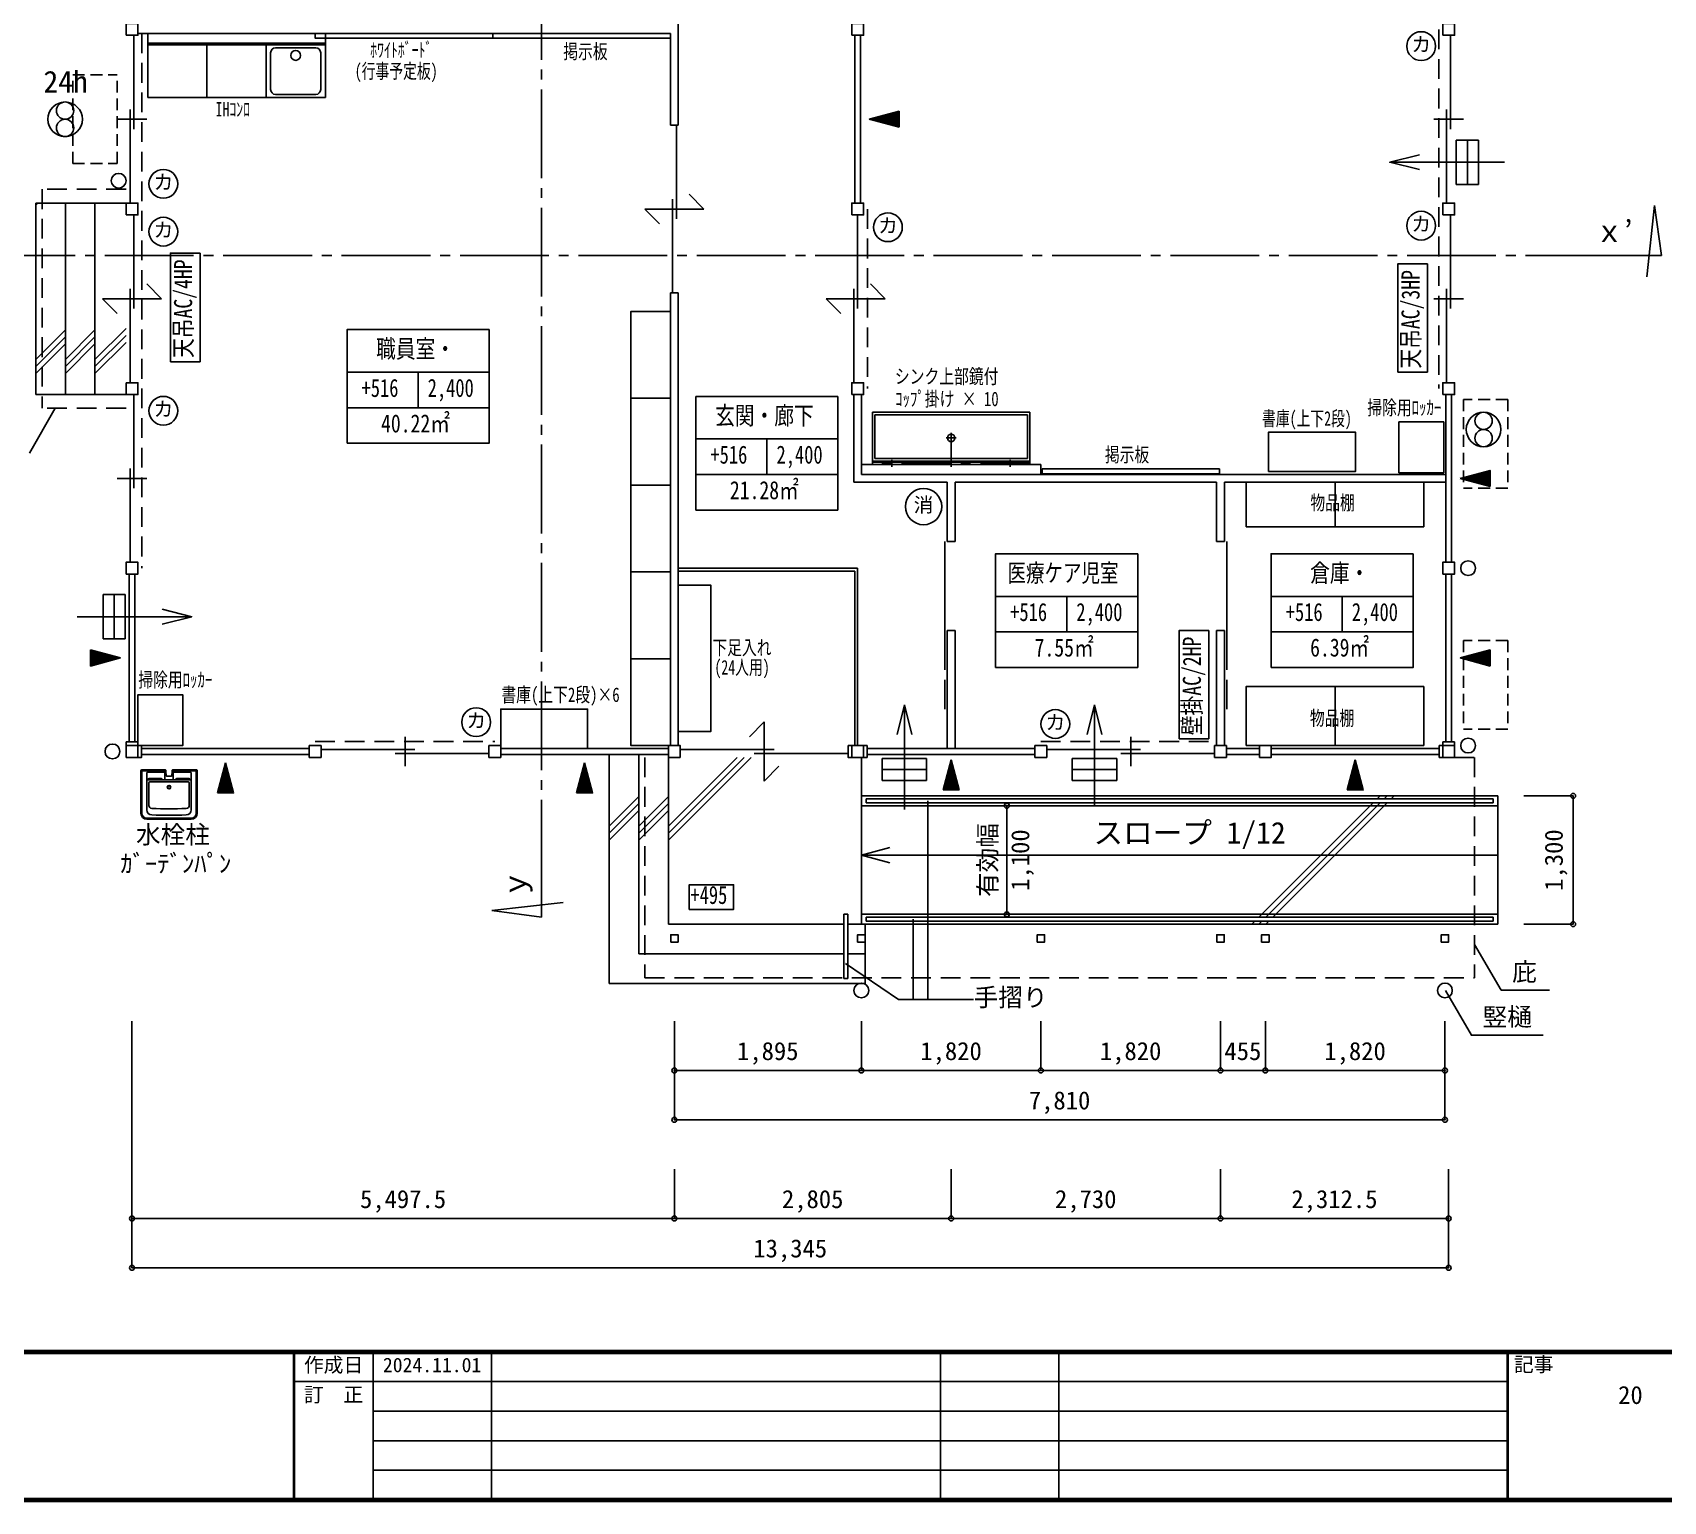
# Model space of a CAD drawing. Units: millimetres at full size, sheet at 1:100. Extents: x -40222 to 41440, y -29146 to 30741.
# Drawn here: x -31450 to -14922, y 560 to 15445 of the extents above; entities that cross this region are included whole.
import ezdxf
from ezdxf.enums import TextEntityAlignment as Align

# ---------------------------------------------------------------- set-up
doc = ezdxf.new("R2010")
doc.units = ezdxf.units.MM
doc.header["$LTSCALE"] = 100
doc.header["$PDMODE"] = 32
doc.header["$PDSIZE"] = 50
for name, pattern in [('CHAIN1', [8, 5, -1, 1, -1]), ('CHAIN2', [12, 9, -1, 1, -1]), ('DASHED1', [1.8, 1.2, -0.6]), ('DASHED2', [3, 2, -1]), ('DASHED3', [4, 3, -1])]:
    doc.linetypes.add(name, pattern=pattern)
for name, color, linetype in [('0-1', 3, 'Continuous'), ('1-0', 7, 'Continuous'), ('1-1', 2, 'Continuous'), ('1-2', 7, 'Continuous'), ('1-3', 7, 'Continuous'), ('1-4', 4, 'Continuous'), ('1-5', 7, 'Continuous'), ('1-6', 4, 'Continuous'), ('1-7', 3, 'DASHED2'), ('1-8', 7, 'Continuous'), ('1-9', 7, 'Continuous'), ('1-A', 4, 'Continuous'), ('1-B', 7, 'Continuous'), ('1-C', 4, 'Continuous'), ('1-D', 2, 'Continuous'), ('1-E', 4, 'Continuous'), ('3-6', 7, 'Continuous')]:
    doc.layers.add(name, color=color, linetype=linetype)
doc.styles.add('ＭＳ ゴシック', font='')
doc.styles.get('ＭＳ ゴシック').set_extended_font_data('MS Gothic')

msp = doc.modelspace()

# ---------------------------------------------------------------- linework, layer by layer
at = {"layer": '0-1', "color": 7}
for p, q in [((-40040, 2090), (-560, 2090)), ((-40010, 2060), (-590, 2060)), ((-560, 560), (-40040, 560)), ((-590, 590), (-40010, 590))]:
    msp.add_line(p, q, dxfattribs=at)
at = {"layer": '0-1'}
for p, q in [((-40030, 2080), (-570, 2080)), ((-28805, 2070), (-40020, 2070)), ((-28805, 580), (-28805, 2070)), ((-28795, 580), (-28795, 2070)), ((-28795, 2070), (-16505, 2070)), ((-28000, 580), (-28000, 2070)), ((-26800, 2070), (-26800, 580)), ((-22250, 580), (-22250, 2070)), ((-21050, 2070), (-21050, 580)), ((-16505, 580), (-16505, 2070)), ((-16495, 580), (-16495, 2070)), ((-16495, 2070), (-12305, 2070)), ((-16505, 1775), (-28795, 1775)), ((-16505, 1475), (-28000, 1475)), ((-16505, 1175), (-28000, 1175)), ((-16505, 875), (-28000, 875)), ((-570, 570), (-40030, 570)), ((-40020, 580), (-28805, 580)), ((-28795, 580), (-16505, 580)), ((-16495, 580), (-12305, 580))]:
    msp.add_line(p, q, dxfattribs=at)
at = {"layer": '1-0'}
msp.add_line((-23188.4, 6302.3), (-23188.4, 6227.3), dxfattribs=at)
at = {"layer": '1-1'}
for p, q in [((-30503.4, 11897.3), (-30503.4, 11777.3)), ((-30503.4, 8099.8), (-30503.4, 8257.3)), ((-30383.4, 8257.3), (-30503.4, 8257.3)), ((-30345.9, 8219.8), (-30503.4, 8219.8)), ((-25005.9, 8099.8), (-24885.9, 8099.8)), ((-23185.9, 8219.8), (-22990.9, 8219.8)), ((-23148.4, 8219.8), (-23148.4, 8099.8)), ((-23028.4, 8099.8), (-23028.4, 8219.8)), ((-22990.9, 8099.8), (-22990.9, 8219.8)), ((-17195.9, 8219.8), (-17195.9, 8099.8)), ((-17195.9, 8219.8), (-17038.4, 8219.8)), ((-17038.4, 8099.8), (-17195.9, 8099.8)), ((-17158.4, 8257.3), (-17038.4, 8257.3)), ((-17038.4, 8099.8), (-17038.4, 8257.3))]:
    msp.add_line(p, q, dxfattribs=at)
for points in [[(-30503.4, 15417.3), (-30383.4, 15417.3), (-30383.4, 15537.3), (-30503.4, 15537.3)], [(-23148.4, 15417.3), (-23028.4, 15417.3), (-23028.4, 15537.3), (-23148.4, 15537.3)], [(-17158.4, 15417.3), (-17038.4, 15417.3), (-17038.4, 15537.3), (-17158.4, 15537.3)], [(-30503.4, 13597.3), (-30383.4, 13597.3), (-30383.4, 13717.3), (-30503.4, 13717.3)], [(-23148.4, 13597.3), (-23028.4, 13597.3), (-23028.4, 13717.3), (-23148.4, 13717.3)], [(-17158.4, 13597.3), (-17038.4, 13597.3), (-17038.4, 13717.3), (-17158.4, 13717.3)], [(-23148.4, 11777.3), (-23028.4, 11777.3), (-23028.4, 11897.3), (-23148.4, 11897.3)], [(-17158.4, 11777.3), (-17038.4, 11777.3), (-17038.4, 11897.3), (-17158.4, 11897.3)], [(-30503.4, 9957.3), (-30383.4, 9957.3), (-30383.4, 10077.3), (-30503.4, 10077.3)], [(-17158.4, 9957.3), (-17038.4, 9957.3), (-17038.4, 10077.3), (-17158.4, 10077.3)], [(-28645.9, 8099.8), (-28525.9, 8099.8), (-28525.9, 8219.8), (-28645.9, 8219.8)], [(-26825.9, 8099.8), (-26705.9, 8099.8), (-26705.9, 8219.8), (-26825.9, 8219.8)], [(-21290.9, 8099.8), (-21170.9, 8099.8), (-21170.9, 8219.8), (-21290.9, 8219.8)], [(-19470.9, 8099.8), (-19350.9, 8099.8), (-19350.9, 8219.8), (-19470.9, 8219.8)], [(-19015.9, 8099.8), (-18895.9, 8099.8), (-18895.9, 8219.8), (-19015.9, 8219.8)], [(-24983.4, 6227.3), (-24908.4, 6227.3), (-24908.4, 6302.3), (-24983.4, 6302.3)], [(-23088.4, 6227.3), (-23013.4, 6227.3), (-23013.4, 6302.3), (-23088.4, 6302.3)], [(-21268.4, 6227.3), (-21193.4, 6227.3), (-21193.4, 6302.3), (-21268.4, 6302.3)], [(-19448.4, 6227.3), (-19373.4, 6227.3), (-19373.4, 6302.3), (-19448.4, 6302.3)], [(-18993.4, 6227.3), (-18918.4, 6227.3), (-18918.4, 6302.3), (-18993.4, 6302.3)], [(-17173.4, 6227.3), (-17098.4, 6227.3), (-17098.4, 6302.3), (-17173.4, 6302.3)]]:
    msp.add_lwpolyline(points, close=True, dxfattribs=at)
for points in [[(-30503.4, 11777.3), (-30383.4, 11777.3), (-30383.4, 11897.3), (-30503.4, 11897.3)], [(-30503.4, 8099.8), (-30345.9, 8099.8), (-30345.9, 8219.8)], [(-30383.4, 8099.8), (-30383.4, 8219.8), (-30383.4, 8257.3)], [(-24885.9, 8099.8), (-24885.9, 8219.8), (-25005.9, 8219.8), (-25005.9, 8099.8)], [(-23185.9, 8219.8), (-23185.9, 8099.8), (-22990.9, 8099.8)], [(-17158.4, 8099.8), (-17158.4, 8219.8), (-17158.4, 8257.3)]]:
    msp.add_lwpolyline(points, dxfattribs=at)
at = {"layer": '1-2'}
for p, q in [((-30423.4, 15417.3), (-30423.4, 14467.3)), ((-23118.3, 15417.3), (-23118.3, 13717.3)), ((-23058.3, 13717.3), (-23058.3, 15417.3)), ((-17078.4, 15417.3), (-17078.4, 14467.3)), ((-30293.4, 14567.3), (-30593.4, 14567.3)), ((-30463.4, 14667.3), (-30463.4, 13717.3)), ((-16948.4, 14567.3), (-17248.4, 14567.3)), ((-17118.4, 14667.3), (-17118.4, 13717.3)), ((-30423.4, 13597.3), (-30423.4, 12647.3)), ((-17078.4, 13597.3), (-17078.4, 12647.3)), ((-30143.4, 12747.3), (-30293.4, 12897.3)), ((-30743.4, 12747.3), (-30593.4, 12597.3)), ((-30593.4, 12747.3), (-30743.4, 12747.3)), ((-30293.4, 12747.3), (-30593.4, 12747.3)), ((-30463.4, 12847.3), (-30463.4, 11897.3)), ((-30143.4, 12747.3), (-30293.4, 12747.3)), ((-16948.4, 12747.3), (-17248.4, 12747.3)), ((-17118.4, 12847.3), (-17118.4, 11897.3)), ((-30423.4, 11777.3), (-30423.4, 10827.3)), ((-17128.3, 11777.3), (-17128.3, 10077.3)), ((-17068.3, 10077.3), (-17068.3, 11777.3)), ((-30293.4, 10927.3), (-30593.4, 10927.3)), ((-30463.4, 11027.3), (-30463.4, 10077.3)), ((-30473.4, 9957.3), (-30473.4, 8257.3)), ((-30413.4, 8257.3), (-30413.4, 9957.3)), ((-17128.3, 9957.3), (-17128.3, 8257.3)), ((-17068.3, 8257.3), (-17068.3, 9957.3)), ((-24035.9, 8459.8), (-24185.9, 8309.8)), ((-24035.9, 8459.8), (-24035.9, 8309.8)), ((-27675.8, 8309.8), (-27675.8, 8009.8)), ((-24035.8, 8309.8), (-24035.8, 8009.8)), ((-20320.8, 8309.8), (-20320.8, 8009.8)), ((-28645.9, 8189.8), (-30345.9, 8189.8)), ((-30345.9, 8129.8), (-28645.9, 8129.8)), ((-28525.9, 8179.8), (-27575.8, 8179.8)), ((-27775.9, 8139.8), (-26825.8, 8139.8)), ((-25005.9, 8189.8), (-26705.9, 8189.8)), ((-26705.9, 8129.8), (-25005.9, 8129.8)), ((-24885.8, 8179.8), (-23935.9, 8179.8)), ((-24135.9, 8139.8), (-23185.8, 8139.8)), ((-21290.9, 8189.8), (-22990.9, 8189.8)), ((-22990.9, 8129.8), (-21290.9, 8129.8)), ((-21170.9, 8179.8), (-20220.8, 8179.8)), ((-20420.9, 8139.8), (-19470.8, 8139.8)), ((-19015.9, 8189.8), (-19350.9, 8189.8)), ((-19350.9, 8129.8), (-19015.9, 8129.8)), ((-17195.9, 8189.8), (-18895.9, 8189.8)), ((-18895.9, 8129.8), (-17195.9, 8129.8)), ((-24035.9, 7859.8), (-23885.9, 8009.8)), ((-24035.8, 8009.8), (-24035.8, 7859.8))]:
    msp.add_line(p, q, dxfattribs=at)
at = {"layer": '1-3'}
for p, q in [((-24905.8, 14507.3), (-24905.8, 16497.3)), ((-30383.4, 15437.3), (-24985.8, 15437.3)), ((-24985.8, 15437.3), (-24985.8, 14507.3)), ((-24905.8, 14507.3), (-24985.8, 14507.3)), ((-24925.9, 13557.3), (-24925.9, 14507.3)), ((-24965.9, 13757.3), (-24965.9, 12807.3)), ((-24645.9, 13657.3), (-24795.9, 13807.3)), ((-25245.9, 13657.3), (-25095.9, 13507.3)), ((-25245.9, 13657.3), (-25095.9, 13657.3)), ((-25095.9, 13657.3), (-24795.9, 13657.3)), ((-24795.9, 13657.3), (-24645.9, 13657.3)), ((-23088.4, 12647.3), (-23088.4, 13597.3)), ((-22808.4, 12747.3), (-22958.4, 12897.3)), ((-24985.8, 8219.8), (-24985.8, 12807.3)), ((-24985.8, 12807.3), (-24905.8, 12807.3)), ((-24905.8, 8219.8), (-24905.8, 12807.3)), ((-23408.4, 12747.3), (-23258.4, 12597.3)), ((-23408.4, 12747.3), (-23258.4, 12747.3)), ((-23258.4, 12747.3), (-22958.4, 12747.3)), ((-23128.4, 12847.3), (-23128.4, 11897.3)), ((-22958.4, 12747.3), (-22808.4, 12747.3)), ((-23128.4, 11777.3), (-23128.4, 10887.3)), ((-23048.4, 11777.3), (-23048.4, 10967.3)), ((-17128.3, 10967.3), (-23048.4, 10967.3)), ((-22180.8, 10887.3), (-23128.4, 10887.3)), ((-22180.8, 10887.3), (-22180.8, 10287.3)), ((-19450.8, 10887.3), (-22100.8, 10887.3)), ((-22100.8, 10887.3), (-22100.8, 10287.3)), ((-19450.8, 10287.3), (-19450.8, 10887.3)), ((-17128.3, 10887.3), (-19370.8, 10887.3)), ((-19370.8, 10287.3), (-19370.8, 10887.3)), ((-22100.8, 10287.3), (-22180.8, 10287.3)), ((-19370.8, 10287.3), (-19450.8, 10287.3)), ((-22180.8, 8189.8), (-22180.8, 9387.3)), ((-22100.8, 9387.3), (-22180.8, 9387.3)), ((-22100.8, 8189.8), (-22100.8, 9387.3)), ((-19370.8, 9387.3), (-19450.8, 9387.3)), ((-19450.8, 8219.8), (-19450.8, 9387.3)), ((-19370.8, 8219.8), (-19370.8, 9387.3))]:
    msp.add_line(p, q, dxfattribs=at)
at = {"layer": '1-3', "color": 3}
for p, q in [((-22205.8, 10287.3), (-22205.8, 9287.3)), ((-19345.8, 10287.3), (-19345.8, 9287.3))]:
    msp.add_line(p, q, dxfattribs=at)
at = {"layer": '1-3', "color": 3, "linetype": 'DASHED3'}
for p, q in [((-22205.8, 9287.3), (-22205.8, 8487.3)), ((-19345.8, 9287.3), (-19345.8, 8487.3))]:
    msp.add_line(p, q, dxfattribs=at)
at = {"layer": '1-4', "color": 3}
for p, q in [((-22972.2, 14567.3), (-22668.2, 14485.8)), ((-16982.2, 10927.3), (-16678.2, 10845.8)), ((-30559.5, 9107.3), (-30863.5, 9188.7)), ((-16982.2, 9107.3), (-16678.2, 9025.8)), ((-29495.9, 8043.6), (-29577.3, 7739.6)), ((-25855.9, 8043.6), (-25937.3, 7739.6)), ((-22140.9, 8073.6), (-22222.3, 7769.6)), ((-18045.9, 8073.6), (-18127.3, 7769.6))]:
    msp.add_line(p, q, dxfattribs=at)
at = {"layer": '1-4'}
for p, q in [((-22962.6, 14564.7), (-22966.6, 14568.8)), ((-22943.2, 14559.5), (-22955.5, 14571.8)), ((-22923.9, 14554.3), (-22944.3, 14574.8)), ((-22904.6, 14549.2), (-22933.2, 14577.7)), ((-22885.3, 14544), (-22922, 14580.7)), ((-22866, 14538.8), (-22910.9, 14583.7)), ((-22846.6, 14533.6), (-22899.7, 14586.7)), ((-22827.3, 14528.5), (-22888.6, 14589.7)), ((-22808, 14523.3), (-22877.4, 14592.7)), ((-22788.7, 14518.1), (-22866.2, 14595.7)), ((-22769.4, 14512.9), (-22855.1, 14598.7)), ((-22750, 14507.8), (-22843.9, 14601.7)), ((-22730.7, 14502.6), (-22832.8, 14604.6)), ((-22711.4, 14497.4), (-22821.6, 14607.6)), ((-22692.1, 14492.2), (-22810.5, 14610.6)), ((-22672.8, 14487.1), (-22799.3, 14613.6)), ((-22668.2, 14496.6), (-22788.2, 14616.6)), ((-22668.2, 14510.7), (-22777, 14619.6)), ((-22668.2, 14524.9), (-22765.9, 14622.6)), ((-22668.2, 14539), (-22754.7, 14625.6)), ((-22668.2, 14553.2), (-22743.6, 14628.5)), ((-22668.2, 14567.3), (-22732.4, 14631.5)), ((-22668.2, 14581.5), (-22721.3, 14634.5)), ((-22668.2, 14595.6), (-22710.1, 14637.5)), ((-22668.2, 14609.7), (-22698.9, 14640.5)), ((-22668.2, 14623.9), (-22687.8, 14643.5)), ((-22668.2, 14638), (-22676.6, 14646.5)), ((-16972.6, 10924.7), (-16976.6, 10928.8)), ((-16953.2, 10919.5), (-16965.5, 10931.8)), ((-16933.9, 10914.3), (-16954.3, 10934.8)), ((-16914.6, 10909.2), (-16943.2, 10937.7)), ((-16895.3, 10904), (-16932, 10940.7)), ((-16876, 10898.8), (-16920.9, 10943.7)), ((-16856.6, 10893.6), (-16909.7, 10946.7)), ((-16837.3, 10888.5), (-16898.6, 10949.7)), ((-16818, 10883.3), (-16887.4, 10952.7)), ((-16798.7, 10878.1), (-16876.2, 10955.7)), ((-16779.4, 10872.9), (-16865.1, 10958.7)), ((-16760, 10867.8), (-16853.9, 10961.7)), ((-16740.7, 10862.6), (-16842.8, 10964.6)), ((-16721.4, 10857.4), (-16831.6, 10967.6)), ((-16702.1, 10852.2), (-16820.5, 10970.6)), ((-16682.8, 10847.1), (-16809.3, 10973.6)), ((-16678.2, 10856.6), (-16798.2, 10976.6)), ((-16678.2, 10870.7), (-16787, 10979.6)), ((-16678.2, 10884.9), (-16775.9, 10982.6)), ((-16678.2, 10899), (-16764.7, 10985.6)), ((-16678.2, 10913.2), (-16753.6, 10988.5)), ((-16678.2, 10927.3), (-16742.4, 10991.5)), ((-16678.2, 10941.5), (-16731.3, 10994.5)), ((-16678.2, 10955.6), (-16720.1, 10997.5)), ((-16678.2, 10969.7), (-16708.9, 11000.5)), ((-16678.2, 10983.9), (-16697.8, 11003.5)), ((-16678.2, 10998), (-16686.6, 11006.5)), ((-30863.5, 9178), (-30743.5, 9058)), ((-30863.5, 9163.8), (-30754.7, 9055)), ((-30863.5, 9149.7), (-30765.8, 9052)), ((-30863.5, 9135.5), (-30777, 9049)), ((-30863.5, 9121.4), (-30788.2, 9046)), ((-30863.5, 9107.3), (-30799.3, 9043)), ((-30863.5, 9093.1), (-30810.5, 9040)), ((-30858.9, 9187.5), (-30732.4, 9061)), ((-30839.6, 9182.3), (-30721.2, 9063.9)), ((-30820.3, 9177.2), (-30710.1, 9066.9)), ((-30801, 9172), (-30698.9, 9069.9)), ((-30781.7, 9166.8), (-30687.8, 9072.9)), ((-30762.3, 9161.6), (-30676.6, 9075.9)), ((-30743, 9156.4), (-30665.5, 9078.9)), ((-30723.7, 9151.3), (-30654.3, 9081.9)), ((-30704.4, 9146.1), (-30643.2, 9084.9)), ((-30685.1, 9140.9), (-30632, 9087.9)), ((-30665.8, 9135.7), (-30620.9, 9090.8)), ((-30646.4, 9130.6), (-30609.7, 9093.8)), ((-30627.1, 9125.4), (-30598.5, 9096.8)), ((-30607.8, 9120.2), (-30587.4, 9099.8)), ((-30588.5, 9115), (-30576.2, 9102.8)), ((-30569.2, 9109.9), (-30565.1, 9105.8)), ((-16972.6, 9104.7), (-16976.6, 9108.8)), ((-16953.2, 9099.5), (-16965.5, 9111.8)), ((-16933.9, 9094.3), (-16954.3, 9114.8)), ((-16914.6, 9089.2), (-16943.2, 9117.7)), ((-16895.3, 9084), (-16932, 9120.7)), ((-16876, 9078.8), (-16920.9, 9123.7)), ((-16856.6, 9073.6), (-16909.7, 9126.7)), ((-16837.3, 9068.5), (-16898.6, 9129.7)), ((-16818, 9063.3), (-16887.4, 9132.7)), ((-16798.7, 9058.1), (-16876.2, 9135.7)), ((-16779.4, 9052.9), (-16865.1, 9138.7)), ((-16760, 9047.8), (-16853.9, 9141.7)), ((-16740.7, 9042.6), (-16842.8, 9144.6)), ((-16721.4, 9037.4), (-16831.6, 9147.6)), ((-16702.1, 9032.2), (-16820.5, 9150.6)), ((-16682.8, 9027.1), (-16809.3, 9153.6)), ((-16678.2, 9036.6), (-16798.2, 9156.6)), ((-16678.2, 9050.7), (-16787, 9159.6)), ((-16678.2, 9064.9), (-16775.9, 9162.6)), ((-16678.2, 9079), (-16764.7, 9165.6)), ((-16678.2, 9093.2), (-16753.6, 9168.5)), ((-16678.2, 9107.3), (-16742.4, 9171.5)), ((-16678.2, 9121.5), (-16731.3, 9174.5)), ((-16678.2, 9135.6), (-16720.1, 9177.5)), ((-16678.2, 9149.7), (-16708.9, 9180.5)), ((-16678.2, 9163.9), (-16697.8, 9183.5)), ((-16678.2, 9178), (-16686.6, 9186.5)), ((-30863.5, 9079), (-30821.6, 9037)), ((-30863.5, 9064.8), (-30832.8, 9034.1)), ((-30863.5, 9050.7), (-30843.9, 9031.1)), ((-30863.5, 9036.5), (-30855.1, 9028.1)), ((-29545, 7860.1), (-29467.5, 7937.7)), ((-29539.8, 7879.5), (-29470.5, 7948.8)), ((-29534.7, 7898.8), (-29473.4, 7960)), ((-29529.5, 7918.1), (-29476.4, 7971.2)), ((-29524.3, 7937.4), (-29479.4, 7982.3)), ((-29519.1, 7956.7), (-29482.4, 7993.5)), ((-29514, 7976), (-29485.4, 8004.6)), ((-29508.8, 7995.4), (-29488.4, 8015.8)), ((-29503.6, 8014.7), (-29491.4, 8026.9)), ((-29498.4, 8034), (-29494.4, 8038.1)), ((-25905, 7860.1), (-25827.5, 7937.7)), ((-25899.8, 7879.5), (-25830.5, 7948.8)), ((-25894.7, 7898.8), (-25833.4, 7960)), ((-25889.5, 7918.1), (-25836.4, 7971.2)), ((-25884.3, 7937.4), (-25839.4, 7982.3)), ((-25879.1, 7956.7), (-25842.4, 7993.5)), ((-25874, 7976), (-25845.4, 8004.6)), ((-25868.8, 7995.4), (-25848.4, 8015.8)), ((-25863.6, 8014.7), (-25851.4, 8026.9)), ((-25858.4, 8034), (-25854.4, 8038.1)), ((-22205.6, 7832.2), (-22103.5, 7934.2)), ((-22200.4, 7851.5), (-22106.5, 7945.4)), ((-22195.2, 7870.8), (-22109.5, 7956.5)), ((-22190, 7890.1), (-22112.5, 7967.7)), ((-22184.8, 7909.5), (-22115.5, 7978.8)), ((-22179.7, 7928.8), (-22118.4, 7990)), ((-22174.5, 7948.1), (-22121.4, 8001.2)), ((-22169.3, 7967.4), (-22124.4, 8012.3)), ((-22164.1, 7986.7), (-22127.4, 8023.5)), ((-22159, 8006), (-22130.4, 8034.6)), ((-22153.8, 8025.4), (-22133.4, 8045.8)), ((-22148.6, 8044.7), (-22136.4, 8056.9)), ((-22143.4, 8064), (-22139.4, 8068.1)), ((-18110.6, 7832.2), (-18008.5, 7934.2)), ((-18105.4, 7851.5), (-18011.5, 7945.4)), ((-18100.2, 7870.8), (-18014.5, 7956.5)), ((-18095, 7890.1), (-18017.5, 7967.7)), ((-18089.8, 7909.5), (-18020.5, 7978.8)), ((-18084.7, 7928.8), (-18023.4, 7990)), ((-18079.5, 7948.1), (-18026.4, 8001.2)), ((-18074.3, 7967.4), (-18029.4, 8012.3)), ((-18069.1, 7986.7), (-18032.4, 8023.5)), ((-18064, 8006), (-18035.4, 8034.6)), ((-18058.8, 8025.4), (-18038.4, 8045.8)), ((-18053.6, 8044.7), (-18041.4, 8056.9)), ((-18048.4, 8064), (-18044.4, 8068.1)), ((-29576.1, 7744.2), (-29449.5, 7870.8)), ((-29570.9, 7763.5), (-29452.5, 7881.9)), ((-29566.5, 7739.6), (-29446.5, 7859.6)), ((-29565.7, 7782.9), (-29455.5, 7893.1)), ((-29560.6, 7802.2), (-29458.5, 7904.2)), ((-29555.4, 7821.5), (-29461.5, 7915.4)), ((-29552.4, 7739.6), (-29443.6, 7848.5)), ((-29550.2, 7840.8), (-29464.5, 7926.5)), ((-29538.3, 7739.6), (-29440.6, 7837.3)), ((-29524.1, 7739.6), (-29437.6, 7826.2)), ((-29510, 7739.6), (-29434.6, 7815)), ((-29495.8, 7739.6), (-29431.6, 7803.9)), ((-29481.7, 7739.6), (-29428.6, 7792.7)), ((-29467.5, 7739.6), (-29425.6, 7781.5)), ((-29453.4, 7739.6), (-29422.6, 7770.4)), ((-25936.1, 7744.2), (-25809.5, 7870.8)), ((-25930.9, 7763.5), (-25812.5, 7881.9)), ((-25926.5, 7739.6), (-25806.5, 7859.6)), ((-25925.7, 7782.9), (-25815.5, 7893.1)), ((-25920.6, 7802.2), (-25818.5, 7904.2)), ((-25915.4, 7821.5), (-25821.5, 7915.4)), ((-25912.4, 7739.6), (-25803.6, 7848.5)), ((-25910.2, 7840.8), (-25824.5, 7926.5)), ((-25898.3, 7739.6), (-25800.6, 7837.3)), ((-25884.1, 7739.6), (-25797.6, 7826.2)), ((-25870, 7739.6), (-25794.6, 7815)), ((-25855.8, 7739.6), (-25791.6, 7803.9)), ((-25841.7, 7739.6), (-25788.6, 7792.7)), ((-25827.5, 7739.6), (-25785.6, 7781.5)), ((-25813.4, 7739.6), (-25782.6, 7770.4)), ((-22221.1, 7774.2), (-22094.5, 7900.8)), ((-22215.9, 7793.5), (-22097.5, 7911.9)), ((-22211.5, 7769.6), (-22091.5, 7889.6)), ((-22210.7, 7812.9), (-22100.5, 7923.1)), ((-22197.4, 7769.6), (-22088.6, 7878.5)), ((-22183.3, 7769.6), (-22085.6, 7867.3)), ((-22169.1, 7769.6), (-22082.6, 7856.2)), ((-22155, 7769.6), (-22079.6, 7845)), ((-22140.8, 7769.6), (-22076.6, 7833.9)), ((-22126.7, 7769.6), (-22073.6, 7822.7)), ((-22112.5, 7769.6), (-22070.6, 7811.5)), ((-22098.4, 7769.6), (-22067.6, 7800.4)), ((-22084.3, 7769.6), (-22064.6, 7789.2)), ((-22070.1, 7769.6), (-22061.7, 7778.1)), ((-18126.1, 7774.2), (-17999.5, 7900.8)), ((-18120.9, 7793.5), (-18002.5, 7911.9)), ((-18116.5, 7769.6), (-17996.5, 7889.6)), ((-18115.7, 7812.9), (-18005.5, 7923.1)), ((-18102.4, 7769.6), (-17993.6, 7878.5)), ((-18088.3, 7769.6), (-17990.6, 7867.3)), ((-18074.1, 7769.6), (-17987.6, 7856.2)), ((-18060, 7769.6), (-17984.6, 7845)), ((-18045.8, 7769.6), (-17981.6, 7833.9)), ((-18031.7, 7769.6), (-17978.6, 7822.7)), ((-18017.5, 7769.6), (-17975.6, 7811.5)), ((-18003.4, 7769.6), (-17972.6, 7800.4)), ((-17989.3, 7769.6), (-17969.6, 7789.2)), ((-17975.1, 7769.6), (-17966.7, 7778.1)), ((-29439.3, 7739.6), (-29419.6, 7759.2)), ((-29425.1, 7739.6), (-29416.7, 7748.1)), ((-25799.3, 7739.6), (-25779.6, 7759.2)), ((-25785.1, 7739.6), (-25776.7, 7748.1))]:
    msp.add_line(p, q, dxfattribs=at)
at = {"layer": '1-4', "color": 3}
for points in [[(-22972.2, 14567.3), (-22668.2, 14648.7), (-22668.2, 14485.8)], [(-16982.2, 10927.3), (-16678.2, 11008.7), (-16678.2, 10845.8)], [(-30559.5, 9107.3), (-30863.5, 9025.8), (-30863.5, 9188.7)], [(-16982.2, 9107.3), (-16678.2, 9188.7), (-16678.2, 9025.8)], [(-29495.9, 8043.6), (-29414.4, 7739.6), (-29577.3, 7739.6)], [(-25855.9, 8043.6), (-25774.4, 7739.6), (-25937.3, 7739.6)], [(-22140.9, 8073.6), (-22059.4, 7769.6), (-22222.3, 7769.6)], [(-18045.9, 8073.6), (-17964.4, 7769.6), (-18127.3, 7769.6)]]:
    msp.add_lwpolyline(points, dxfattribs=at)
at = {"layer": '1-5', "color": 4}
for p, q in [((-30283.4, 15437.3), (-30283.4, 14787.3)), ((-28483.4, 15437.3), (-28483.4, 14787.3)), ((-28483.4, 15337.3), (-30283.4, 15337.3)), ((-28483.4, 15322.3), (-30283.4, 15322.3)), ((-29683.4, 15337.3), (-29683.4, 14787.3)), ((-29083.4, 15337.3), (-29083.4, 14787.3)), ((-29037.9, 14868.4), (-29037.9, 15240.5)), ((-28580.4, 15290.5), (-28987.9, 15290.5)), ((-28530.4, 14868.4), (-28530.4, 15240.5)), ((-30283.4, 14787.3), (-28483.4, 14787.3)), ((-28987.9, 14818.4), (-28580.4, 14818.4)), ((-24905.8, 10017.3), (-23088.4, 10017.3)), ((-24905.8, 9987.3), (-23118.4, 9987.3)), ((-23118.4, 8219.8), (-23118.4, 9987.3)), ((-23088.4, 8219.8), (-23088.4, 10017.3))]:
    msp.add_line(p, q, dxfattribs=at)
at = {"layer": '1-5'}
for p, q in [((-31220.7, 11637.3), (-31482.6, 11183.7)), ((-22938.4, 11067.3), (-22938.4, 11597.3)), ((-21343.4, 11597.3), (-22938.4, 11597.3)), ((-21368.4, 11572.3), (-22913.4, 11572.3)), ((-22913.4, 11572.3), (-22913.4, 11127.3)), ((-21368.4, 11572.3), (-21368.4, 11127.3)), ((-21343.4, 11067.3), (-21343.4, 11597.3)), ((-21343.4, 11102.3), (-22938.4, 11102.3)), ((-21343.4, 11092.3), (-22938.4, 11092.3)), ((-22913.4, 11127.3), (-21368.4, 11127.3)), ((-22913.4, 11092.3), (-22913.4, 11102.3)), ((-21368.4, 11092.3), (-21368.4, 11102.3)), ((-23048.4, 11067.3), (-21230.9, 11067.3)), ((-21343.4, 11067.3), (-22938.4, 11067.3)), ((-21230.9, 10967.3), (-21230.9, 11067.3)), ((-30352.9, 7967.9), (-30352.9, 7532.9)), ((-30347.9, 7972.9), (-30104.4, 7972.9)), ((-30342.9, 7957.9), (-30342.9, 7532.9)), ((-30337.9, 7962.9), (-30104.4, 7962.9)), ((-30292.9, 7940.9), (-30292.9, 7862.9)), ((-30282.9, 7950.9), (-30116.4, 7950.9)), ((-30111.4, 7877.9), (-30111.4, 7945.9)), ((-30099.4, 7967.9), (-30099.4, 7957.9)), ((-30098.1, 7914.7), (-30099.4, 7957.9)), ((-30037.8, 7914.7), (-30036.4, 7957.9)), ((-30036.4, 7967.9), (-30036.4, 7957.9)), ((-30031.4, 7972.9), (-29787.9, 7972.9)), ((-30031.4, 7962.9), (-29797.9, 7962.9)), ((-30024.4, 7877.9), (-30024.4, 7945.9)), ((-30019.4, 7950.9), (-29852.9, 7950.9)), ((-29842.9, 7940.9), (-29842.9, 7862.9)), ((-29792.9, 7957.9), (-29792.9, 7532.9)), ((-29782.9, 7967.9), (-29782.9, 7532.9)), ((-30292.9, 7862.9), (-30292.9, 7567.9)), ((-30106.4, 7872.9), (-30282.9, 7872.9)), ((-30278.4, 7877.9), (-30278.4, 7879.9)), ((-30143.4, 7884.9), (-30273.4, 7884.9)), ((-30143.4, 7872.9), (-30273.4, 7872.9)), ((-30272.9, 7842.9), (-30272.9, 7612.9)), ((-30262.9, 7852.9), (-29872.9, 7852.9)), ((-30138.4, 7879.9), (-30138.4, 7877.9)), ((-30106.4, 7872.9), (-30029.4, 7872.9)), ((-30093.1, 7909.9), (-30042.8, 7909.9)), ((-29852.9, 7872.9), (-30029.4, 7872.9)), ((-29997.4, 7879.9), (-29997.4, 7877.9)), ((-29992.4, 7884.9), (-29862.4, 7884.9)), ((-29992.4, 7872.9), (-29862.4, 7872.9)), ((-29862.9, 7842.9), (-29862.9, 7612.9)), ((-29857.4, 7877.9), (-29857.4, 7879.9)), ((-29842.9, 7862.9), (-29842.9, 7567.9)), ((-22375.8, 5646.6), (-22375.8, 7658.1)), ((-30292.9, 7482.9), (-29842.9, 7482.9)), ((-30292.9, 7472.9), (-29842.9, 7472.9)), ((-22525.8, 5646.6), (-22525.8, 6461.1)), ((-16835.9, 6204.2), (-16567.6, 5739.6)), ((-16567.6, 5739.6), (-16076.2, 5739.6))]:
    msp.add_line(p, q, dxfattribs=at)
at = {"layer": '1-5', "color": 4, "linetype": 'CHAIN1'}
for p, q in [((-22090.9, 11337.3), (-22190.9, 11337.3)), ((-22140.9, 11044.8), (-22140.9, 11387.3)), ((-21343.4, 11079.8), (-22938.4, 11079.8)), ((-22740.9, 11044.8), (-22740.9, 11114.8)), ((-21540.9, 11044.8), (-21540.9, 11114.8))]:
    msp.add_line(p, q, dxfattribs=at)
at = {"layer": '1-5'}
for points in [[(-23210.8, 6010.4), (-22675.8, 5646.6), (-21912.9, 5646.6)], [(-17129.6, 5737.5), (-16867.7, 5283.9), (-16141.2, 5283.9)]]:
    msp.add_lwpolyline(points, dxfattribs=at)
at = {"layer": '1-5', "color": 4}
msp.add_circle((-28784.1, 15213.6), 50, dxfattribs=at)
at = {"layer": '1-5'}
for centre, radius in [((-30578.8, 13943.6), 75), ((-22140.9, 11337.3), 37.5), ((-16900.6, 10017.3), 75), ((-16900.6, 8219.8), 75), ((-30641.1, 8159.8), 75), ((-30067.9, 7797.9), 17.2), ((-30067.9, 7797.9), 14), ((-23050.9, 5737.8), 75), ((-17135.9, 5737.8), 75)]:
    msp.add_circle(centre, radius, dxfattribs=at)
at = {"layer": '1-5', "color": 4}
for centre, start, end in [((-28987.9, 15240.5), 90, 180), ((-28580.4, 15240.5), 0, 90), ((-28987.9, 14868.4), 180, 270), ((-28580.4, 14868.4), 270, 0)]:
    msp.add_arc(centre, 50, start, end, dxfattribs=at)
at = {"layer": '1-5'}
for centre, radius, start, end in [((-30347.9, 7967.9), 5, 90, 180), ((-30337.9, 7957.9), 5, 90, 180), ((-30282.9, 7940.9), 10, 90, 180), ((-30116.4, 7945.9), 5, 0, 90), ((-30104.4, 7967.9), 5, 0, 90), ((-30104.4, 7957.9), 5, 0, 90), ((-30031.4, 7967.9), 5, 90, 180), ((-30031.4, 7957.9), 5, 90, 180), ((-30019.4, 7945.9), 5, 90, 180), ((-29852.9, 7940.9), 10, 0, 90), ((-29797.9, 7957.9), 5, 0, 90), ((-29787.9, 7967.9), 5, 0, 90), ((-30282.9, 7862.9), 10, 90, 180), ((-30273.4, 7879.9), 5, 90, 180), ((-30273.4, 7877.9), 5, 180, 270), ((-30262.9, 7842.9), 10, 90, 180), ((-30143.4, 7879.9), 5, 0, 90), ((-30143.4, 7877.9), 5, 270, 0), ((-30106.4, 7877.9), 5, 180, 270), ((-30093.1, 7914.9), 5, 181.79018, 270), ((-30042.8, 7914.9), 5, 270, 358.20982), ((-30029.4, 7877.9), 5, 270, 0), ((-29992.4, 7879.9), 5, 90, 180), ((-29992.4, 7877.9), 5, 180, 270), ((-29872.9, 7842.9), 10, 0, 90), ((-29862.4, 7879.9), 5, 0, 90), ((-29862.4, 7877.9), 5, 270, 0), ((-29852.9, 7862.9), 10, 0, 90), ((-30242.9, 7612.9), 30, 180, 270), ((-29892.9, 7612.9), 30, 270, 0), ((-30292.9, 7532.9), 60, 180, 270), ((-30292.9, 7532.9), 50, 180, 270), ((-30242.9, 7567.9), 50, 180, 270), ((-30067.9, 10642.9), 3065, 266.72684, 273.27316), ((-30067.9, 10577.9), 3065, 266.72684, 273.27316), ((-29892.9, 7567.9), 50, 270, 0), ((-29842.9, 7532.9), 50, 270, 0), ((-29842.9, 7532.9), 60, 270, 0)]:
    msp.add_arc(centre, radius, start, end, dxfattribs=at)
at = {"layer": '1-6', "color": 7}
for p, q in [((-31418.4, 13717.3), (-31418.4, 11777.3)), ((-30503.4, 13717.3), (-31418.4, 13717.3)), ((-31118.4, 13717.3), (-31118.4, 11777.3)), ((-30818.4, 13717.3), (-30818.4, 11777.3)), ((-30503.4, 11777.3), (-31418.4, 11777.3)), ((-25605.9, 8129.8), (-25605.9, 5809.8)), ((-25305.9, 8129.8), (-25305.9, 6109.8)), ((-25005.9, 8099.8), (-25005.9, 6409.8)), ((-23050.9, 8099.8), (-23050.9, 6409.8)), ((-23050.9, 7709.8), (-16598.4, 7709.8)), ((-23050.9, 7609.8), (-16598.4, 7609.8)), ((-21576.4, 6509.8), (-21576.4, 7609.8)), ((-16598.4, 7709.8), (-16598.4, 6409.8)), ((-23050.9, 7109.8), (-22761.1, 7187.4)), ((-23050.9, 7109.8), (-22761.1, 7032.1)), ((-16598.4, 7109.8), (-23050.9, 7109.8)), ((-16598.4, 6509.8), (-23050.9, 6509.8)), ((-23228.4, 6409.8), (-25005.9, 6409.8)), ((-23050.9, 6409.8), (-23188.4, 6409.8)), ((-23050.9, 6409.8), (-19020, 6409.8)), ((-19020, 6409.8), (-16598.4, 6409.8)), ((-23228.4, 6109.8), (-25305.9, 6109.8)), ((-23013.4, 6109.8), (-23188.4, 6109.8))]:
    msp.add_line(p, q, dxfattribs=at)
at = {"layer": '1-6'}
for p, q in [((-31418.4, 13695.1), (-31396.1, 13717.3)), ((-31418.4, 12131.2), (-31118.4, 12431.2)), ((-31118.4, 12131.2), (-30818.4, 12431.2)), ((-30818.4, 12131.2), (-30503.4, 12446.2)), ((-31418.4, 12060.5), (-31118.4, 12360.5)), ((-31418.4, 11989.8), (-31118.4, 12289.8)), ((-31118.4, 12060.5), (-30818.4, 12360.5)), ((-31118.4, 11989.8), (-30818.4, 12289.8)), ((-30818.4, 12060.5), (-30503.4, 12375.5)), ((-30818.4, 11989.8), (-30503.4, 12304.8)), ((-25005.9, 7403.5), (-24309.5, 8099.8)), ((-25005.9, 7332.7), (-24238.8, 8099.8)), ((-25005.9, 7262), (-24168.1, 8099.8)), ((-25605.9, 7403.5), (-25305.9, 7703.5)), ((-25605.9, 7332.7), (-25305.9, 7632.7)), ((-25305.9, 7403.5), (-25005.9, 7703.5)), ((-25305.9, 7332.7), (-25005.9, 7632.7)), ((-23000.9, 7679.8), (-23000.9, 7639.8)), ((-23000.9, 7679.8), (-16648.4, 7679.8)), ((-23000.9, 7639.8), (-16648.4, 7639.8)), ((-19021.8, 6479.8), (-17861.8, 7639.8)), ((-18951.1, 6479.8), (-17791.1, 7639.8)), ((-18880.4, 6479.8), (-17720.4, 7639.8)), ((-17821.8, 7679.8), (-17791.8, 7709.8)), ((-17751.1, 7679.8), (-17721.1, 7709.8)), ((-17680.4, 7679.8), (-17650.4, 7709.8)), ((-16648.4, 7679.8), (-16648.4, 7639.8)), ((-25605.9, 7262), (-25305.9, 7562)), ((-25305.9, 7262), (-25005.9, 7562)), ((-23188.4, 6509.8), (-23228.4, 6509.8)), ((-23228.4, 5859.8), (-23228.4, 6509.8)), ((-23188.4, 5859.8), (-23188.4, 6509.8)), ((-23000.9, 6479.8), (-23000.9, 6439.8)), ((-16648.4, 6479.8), (-23000.9, 6479.8)), ((-16648.4, 6479.8), (-16648.4, 6439.8)), ((-16648.4, 6439.8), (-23000.9, 6439.8)), ((-19091.8, 6409.8), (-19061.8, 6439.8)), ((-19020.5, 6410.3), (-18991.1, 6439.8)), ((-18950.4, 6409.8), (-18920.4, 6439.8)), ((-23188.4, 5859.8), (-23228.4, 5859.8))]:
    msp.add_line(p, q, dxfattribs=at)
at = {"layer": '1-6', "color": 7}
msp.add_lwpolyline([(-23013.4, 6409.8), (-23013.4, 5809.8), (-25605.9, 5809.8)], dxfattribs=at)
at = {"layer": '1-6', "color": 2}
for p in [(-21576.4, 7609.8), (-21576.4, 6509.8)]:
    msp.add_point(p, dxfattribs=at)
at = {"layer": '1-7'}
for p, q in [((-31353.4, 13857.3), (-31353.4, 11637.3)), ((-30503.4, 13857.3), (-31353.4, 13857.3)), ((-30503.4, 11637.3), (-31353.4, 11637.3))]:
    msp.add_line(p, q, dxfattribs=at)
for points in [[(-25245.9, 8099.8), (-25245.9, 5864.8), (-16835.9, 5864.8)], [(-17038.4, 8099.8), (-16835.9, 8099.8), (-16835.9, 5864.8)]]:
    msp.add_lwpolyline(points, dxfattribs=at)
at = {"layer": '1-8'}
for p, q in [((-30443.4, 3427.3), (-30443.4, 5427.3)), ((-24945.9, 4927.3), (-24945.9, 5427.3)), ((-23050.9, 4927.3), (-23050.9, 5427.3)), ((-21230.9, 4927.3), (-21230.9, 5427.3)), ((-19410.9, 4927.3), (-19410.9, 5427.3)), ((-18955.9, 4927.3), (-18955.9, 5427.3)), ((-17135.9, 4927.3), (-17135.9, 5427.3)), ((-24945.9, 4427.3), (-24945.9, 4927.3)), ((-24945.9, 4927.3), (-23050.9, 4927.3)), ((-23050.9, 4927.3), (-21230.9, 4927.3)), ((-21230.9, 4927.3), (-19410.9, 4927.3)), ((-19410.9, 4927.3), (-18955.9, 4927.3)), ((-18955.9, 4927.3), (-17135.9, 4927.3)), ((-17135.9, 4427.3), (-17135.9, 4927.3)), ((-24945.9, 4427.3), (-17135.9, 4427.3)), ((-24945.9, 3427.3), (-24945.9, 3927.3)), ((-22140.9, 3427.3), (-22140.9, 3927.3)), ((-19410.9, 3427.3), (-19410.9, 3927.3)), ((-17098.4, 3427.3), (-17098.4, 3927.3)), ((-30443.4, 3427.3), (-24945.9, 3427.3)), ((-30443.4, 2927.3), (-30443.4, 3427.3)), ((-24945.9, 3427.3), (-22140.9, 3427.3)), ((-22140.9, 3427.3), (-19410.9, 3427.3)), ((-19410.9, 3427.3), (-17098.4, 3427.3)), ((-17098.4, 2927.3), (-17098.4, 3427.3)), ((-30443.4, 2927.3), (-17098.4, 2927.3))]:
    msp.add_line(p, q, dxfattribs=at)
at = {"layer": '1-8', "color": 2}
for p in [(-24945.9, 4927.3), (-23050.9, 4927.3), (-21230.9, 4927.3), (-19410.9, 4927.3), (-18955.9, 4927.3), (-17135.9, 4927.3), (-24945.9, 4427.3), (-17135.9, 4427.3), (-30443.4, 3427.3), (-24945.9, 3427.3), (-22140.9, 3427.3), (-19410.9, 3427.3), (-17098.4, 3427.3), (-30443.4, 2927.3), (-17098.4, 2927.3)]:
    msp.add_point(p, dxfattribs=at)
at = {"layer": '1-9'}
for p, q in [((-28264, 12002.9), (-26824, 12002.9)), ((-27544, 12002.9), (-27544, 11642.9)), ((-23288.3, 11758.7), (-24728.3, 11758.7)), ((-24728.3, 11758.7), (-24728.3, 10606.7)), ((-23288.3, 10606.7), (-23288.3, 11758.7)), ((-28264, 11642.9), (-26824, 11642.9)), ((-24728.3, 11326.7), (-23288.3, 11326.7)), ((-24008.3, 11326.7), (-24008.3, 10966.7)), ((-24728.3, 10966.7), (-23288.3, 10966.7)), ((-24728.3, 10606.7), (-23288.3, 10606.7)), ((-21689.6, 9731.8), (-20249.6, 9731.8)), ((-20969.6, 9731.8), (-20969.6, 9371.8)), ((-18897.1, 9731.8), (-17457.1, 9731.8)), ((-18177.1, 9731.8), (-18177.1, 9371.8)), ((-21689.6, 9371.8), (-20249.6, 9371.8)), ((-18897.1, 9371.8), (-17457.1, 9371.8))]:
    msp.add_line(p, q, dxfattribs=at)
for points in [[(-28264, 11282.9), (-26824, 11282.9), (-26824, 12434.9)], [(-26824, 12434.9), (-28264, 12434.9), (-28264, 11282.9)], [(-21689.6, 9011.8), (-20249.6, 9011.8), (-20249.6, 10163.8)], [(-20249.6, 10163.8), (-21689.6, 10163.8), (-21689.6, 9011.8)], [(-18897.1, 9011.8), (-17457.1, 9011.8), (-17457.1, 10163.8)], [(-17457.1, 10163.8), (-18897.1, 10163.8), (-18897.1, 9011.8)]]:
    msp.add_lwpolyline(points, dxfattribs=at)
msp.add_lwpolyline([(-24795.9, 6559.8), (-24345.9, 6559.8), (-24345.9, 6809.8), (-24795.9, 6809.8)], close=True, dxfattribs=at)
at = {"layer": '1-A', "linetype": 'DASHED2'}
for p, q in [((-30343.4, 15437.3), (-30343.4, 10017.3)), ((-17198.4, 15477.3), (-17198.4, 11837.3)), ((-22988.4, 13657.3), (-22988.4, 11837.3)), ((-28585.9, 8259.8), (-26765.9, 8259.8)), ((-21230.9, 8259.8), (-19450.8, 8259.8))]:
    msp.add_line(p, q, dxfattribs=at)
at = {"layer": '1-A'}
for p, q in [((-19419.6, 11024), (-21219.6, 11024)), ((-21219.6, 11024), (-21219.6, 10974)), ((-19149.6, 10887.3), (-19149.6, 10437.3)), ((-18249.6, 10887.3), (-18249.6, 10437.3)), ((-17349.6, 10887.3), (-17349.6, 10437.3)), ((-19149.6, 10437.3), (-17349.6, 10437.3)), ((-18249.6, 8819.8), (-18249.6, 8219.8)), ((-17349.6, 8819.8), (-17349.6, 8219.8)), ((-19149.6, 8219.8), (-17349.6, 8219.8))]:
    msp.add_line(p, q, dxfattribs=at)
for points in [[(-26785.8, 15387.3), (-28585.8, 15387.3), (-28585.8, 15437.3), (-26785.8, 15437.3)], [(-24985.8, 15437.3), (-26785.8, 15437.3), (-26785.8, 15387.3), (-24985.8, 15387.3)], [(-24985.8, 11739.8), (-25385.8, 11739.8), (-25385.8, 12619.8), (-24985.8, 12619.8)], [(-24985.8, 10859.8), (-25385.8, 10859.8), (-25385.8, 11739.8), (-24985.8, 11739.8)], [(-17602.7, 10984.5), (-17147.7, 10984.5), (-17147.7, 11499.5), (-17602.7, 11499.5)], [(-18922.7, 10995.9), (-18922.7, 11395.9), (-18042.7, 11395.9), (-18042.7, 10995.9)], [(-24985.8, 9979.8), (-25385.8, 9979.8), (-25385.8, 10859.8), (-24985.8, 10859.8)], [(-24985.8, 9099.8), (-25385.8, 9099.8), (-25385.8, 9979.8), (-24985.8, 9979.8)], [(-24905.8, 8363.5), (-24575.8, 8363.5), (-24575.8, 9843.5), (-24905.8, 9843.5)], [(-24985.8, 8219.8), (-25385.8, 8219.8), (-25385.8, 9099.8), (-24985.8, 9099.8)], [(-30383.4, 8219.8), (-29928.4, 8219.8), (-29928.4, 8734.8), (-30383.4, 8734.8)], [(-26705.9, 8189.8), (-26705.9, 8589.8), (-25825.9, 8589.8), (-25825.9, 8189.8)]]:
    msp.add_lwpolyline(points, close=True, dxfattribs=at)
for points in [[(-21219.6, 10974), (-19419.6, 10974), (-19419.6, 11024)], [(-17349.6, 8819.8), (-19149.6, 8819.8), (-19149.6, 8219.8)]]:
    msp.add_lwpolyline(points, dxfattribs=at)
at = {"layer": '1-A', "color": 2}
for centre in [(-17376.4, 15308.2), (-30125, 13912.4), (-30125, 13428.1), (-22781.4, 13472.2), (-17376.4, 13488.2), (-30125, 11612.6), (-26954.3, 8456.7), (-21084.5, 8438)]:
    msp.add_circle(centre, 145.9, dxfattribs=at)
at = {"layer": '1-B'}
for p, q in [((-17021.2, 13906.3), (-17021.2, 14356.3)), ((-17021.2, 14356.3), (-16796.2, 14356.3)), ((-16908.7, 14356.3), (-16908.7, 13906.3)), ((-16796.2, 14356.3), (-16796.2, 13906.3)), ((-17694.9, 14131.3), (-17394.9, 14056.3)), ((-16796.2, 13906.3), (-17021.2, 13906.3)), ((-30736.4, 9750.7), (-30511.4, 9750.7)), ((-30736.4, 9300.7), (-30736.4, 9750.7)), ((-30623.9, 9300.7), (-30623.9, 9750.7)), ((-30511.4, 9750.7), (-30511.4, 9300.7)), ((-29837.6, 9525.7), (-30137.6, 9600.7)), ((-30511.4, 9300.7), (-30736.4, 9300.7)), ((-22614.3, 8632.6), (-22689.3, 8332.6)), ((-22614.3, 8632.6), (-22539.3, 8332.6)), ((-22614.3, 7571.4), (-22614.3, 8632.6)), ((-20688, 8632.6), (-20763, 8332.6)), ((-20688, 8632.6), (-20613, 8332.6)), ((-20688, 7607.5), (-20688, 8632.6)), ((-22839.3, 8089.8), (-22389.3, 8089.8)), ((-22839.3, 7864.8), (-22839.3, 8089.8)), ((-22389.3, 7977.3), (-22839.3, 7977.3)), ((-22389.3, 8089.8), (-22389.3, 7864.8)), ((-20913, 8089.8), (-20463, 8089.8)), ((-20913, 7864.8), (-20913, 8089.8)), ((-20463, 7977.3), (-20913, 7977.3)), ((-20463, 8089.8), (-20463, 7864.8)), ((-22389.3, 7864.8), (-22839.3, 7864.8)), ((-20463, 7864.8), (-20913, 7864.8))]:
    msp.add_line(p, q, dxfattribs=at)
for points in [[(-16533.7, 14131.3), (-17694.9, 14131.3), (-17394.9, 14206.3)], [(-30998.9, 9525.7), (-29837.6, 9525.7), (-30137.6, 9450.7)]]:
    msp.add_lwpolyline(points, dxfattribs=at)
for centre, radius in [((-31121.1, 14566.7), 175), ((-31121.1, 14654.2), 87.5), ((-31121.1, 14479.2), 87.5), ((-16744.2, 11423), 175), ((-16744.2, 11510.5), 87.5), ((-16744.2, 11335.5), 87.5), ((-22420.5, 10641.8), 184.5)]:
    msp.add_circle(centre, radius, dxfattribs=at)
at = {"layer": '1-C', "linetype": 'DASHED1'}
for p, q in [((-31043.4, 14117.3), (-31043.4, 15017.3)), ((-31043.4, 15017.3), (-30593.4, 15017.3)), ((-30593.4, 14117.3), (-30593.4, 15017.3)), ((-31043.4, 14117.3), (-30593.4, 14117.3)), ((-16948.4, 11727.3), (-16948.4, 10827.3)), ((-16498.4, 11727.3), (-16948.4, 11727.3)), ((-16948.4, 9285), (-16948.4, 8385)), ((-16498.4, 9285), (-16948.4, 9285))]:
    msp.add_line(p, q, dxfattribs=at)
at = {"layer": '1-C'}
for p, q in [((-29753.4, 12109.9), (-29753.4, 13209.9)), ((-17313.1, 12002.3), (-17313.1, 13102.3)), ((-30053.4, 12109.9), (-29753.4, 12109.9)), ((-17613.1, 12002.3), (-17313.1, 12002.3)), ((-19529.3, 8287.3), (-19529.3, 9387.3)), ((-19829.3, 8287.3), (-19529.3, 8287.3))]:
    msp.add_line(p, q, dxfattribs=at)
for points in [[(-29753.4, 13209.9), (-30053.4, 13209.9), (-30053.4, 12109.9)], [(-17313.1, 13102.3), (-17613.1, 13102.3), (-17613.1, 12002.3)], [(-19529.3, 9387.3), (-19829.3, 9387.3), (-19829.3, 8287.3)]]:
    msp.add_lwpolyline(points, dxfattribs=at)
at = {"layer": '1-C', "linetype": 'DASHED1'}
for points in [[(-16498.4, 11727.3), (-16498.4, 10827.3), (-16948.4, 10827.3)], [(-16498.4, 9285), (-16498.4, 8385), (-16948.4, 8385)]]:
    msp.add_lwpolyline(points, dxfattribs=at)
at = {"layer": '1-D', "color": 7}
for p, q in [((-15836.3, 7709.8), (-16336.3, 7709.8)), ((-15836.3, 7709.8), (-15836.3, 6409.8)), ((-15836.3, 6409.8), (-16336.3, 6409.8))]:
    msp.add_line(p, q, dxfattribs=at)
at = {"layer": '1-D'}
for p in [(-15836.3, 7709.8), (-15836.3, 6409.8)]:
    msp.add_point(p, dxfattribs=at)
at = {"layer": '1-E', "linetype": 'CHAIN2'}
for p, q in [((-26291.8, 23269.8), (-26291.8, 7161.4)), ((-31918.4, 13187.4), (-15623.4, 13187.4))]:
    msp.add_line(p, q, dxfattribs=at)
at = {"layer": '1-E'}
for p, q in [((-15011.6, 13691.9), (-15090.9, 12970.3)), ((-14941.4, 13187.4), (-15011.6, 13691.9)), ((-15623.4, 13187.4), (-14941.4, 13187.4)), ((-26291.8, 7161.4), (-26291.8, 6479.4)), ((-26796.3, 6549.6), (-26074.7, 6628.9)), ((-26291.8, 6479.4), (-26796.3, 6549.6))]:
    msp.add_line(p, q, dxfattribs=at)

# ---------------------------------------------------------------- texts
at = {"layer": '0-1', "color": 4, "style": 'ＭＳ ゴシック'}
for s, height, p in [('作成日', 146.6, (-28700, 1825)), ('2024.11.01', 146.6, (-27900, 1825)), ('記事', 146.6, (-16436.5, 1830.4)), ('訂\u3000正', 146.6, (-28700, 1525)), ('20', 183.3, (-15380.6, 1491.7))]:
    msp.add_text(s, height=height, dxfattribs=at).set_placement(p, align=Align.BOTTOM_LEFT)
at = {"layer": '1-5', "style": 'ＭＳ ゴシック', "width": 0.75}
for s, p in [('シンク上部鏡付', (-22711, 11843.9)), ('ｺｯﾌﾟ掛け × 10', (-22707.7, 11615.5))]:
    msp.add_text(s, height=146.6, dxfattribs=at).set_placement(p, align=Align.BOTTOM_LEFT)
at = {"layer": '1-5', "style": 'ＭＳ ゴシック'}
for s, p in [('水栓柱', (-30403, 7171.5)), ('ｶﾞｰﾃﾞﾝﾊﾟﾝ', (-30562.1, 6876.5)), ('庇', (-16454.3, 5779.8)), ('手摺り', (-21912.9, 5521.6)), ('竪樋', (-16754.4, 5324.2))]:
    msp.add_text(s, height=183.3, dxfattribs=at).set_placement(p, align=Align.BOTTOM_LEFT)
at = {"layer": '1-6', "style": 'ＭＳ ゴシック'}
for s, p in [('有効幅', (-21624.5, 6684.8)), ('1,100', (-21293.9, 6747.3))]:
    msp.add_text(s, height=183.3, rotation=90, dxfattribs=at).set_placement(p, align=Align.BOTTOM_LEFT)
at = {"layer": '1-8', "color": 4, "style": 'ＭＳ ゴシック'}
for s, p in [('1,895', (-24310.9, 4977.3)), ('1,820', (-22453.4, 4977.3)), ('1,820', (-20633.4, 4977.3)), ('455', (-19370.9, 4977.3)), ('1,820', (-18358.4, 4977.3)), ('7,810', (-21353.4, 4477.3)), ('5,497.5', (-28132.1, 3477.3)), ('2,805', (-23855.9, 3477.3)), ('2,730', (-21088.4, 3477.3)), ('2,312.5', (-18692.1, 3477.3)), ('13,345', (-24145.9, 2977.3))]:
    msp.add_text(s, height=183.3, dxfattribs=at).set_placement(p, align=Align.BOTTOM_LEFT)
at = {"layer": '1-9', "style": 'ＭＳ ゴシック'}
for s, width, p in [('職員室・', 0.8, (-27969, 12093.9)), ('+516', 0.75, (-28116.5, 11697.9)), ('2,400', 0.75, (-27446.5, 11697.9)), ('40.22㎡', 0.8, (-27919, 11337.9)), ('玄関・廊下', 0.8, (-24533.3, 11417.7)), ('+516', 0.75, (-24580.8, 11021.7)), ('2,400', 0.75, (-23910.8, 11021.7)), ('21.28㎡', 0.8, (-24383.3, 10661.7)), ('医療ケア児室', 0.75, (-21569.6, 9822.8)), ('倉庫・', 0.8, (-18502.1, 9822.8)), ('+516', 0.75, (-21542.1, 9426.8)), ('2,400', 0.75, (-20872.1, 9426.8)), ('+516', 0.75, (-18749.6, 9426.8)), ('2,400', 0.75, (-18079.6, 9426.8)), ('7.55㎡', 0.8, (-21294.6, 9066.8)), ('6.39㎡', 0.8, (-18502.1, 9066.8)), ('+495', 0.75, (-24783.4, 6559.8))]:
    msp.add_text(s, height=183.3, dxfattribs=dict(at, width=width)).set_placement(p, align=Align.BOTTOM_LEFT)
at = {"layer": '1-A', "color": 7, "style": 'ＭＳ ゴシック'}
for p in [(-17476.4, 15208.2), (-30225, 13812.4), (-22881.4, 13372.2), (-17476.4, 13388.2), (-30225, 13328.1), (-30225, 11512.6), (-27054.3, 8356.7), (-21184.5, 8338)]:
    msp.add_text('カ', height=146.6, dxfattribs=at).set_placement(p, align=Align.BOTTOM_LEFT)
for s, width, p in [('ﾎﾜｲﾄﾎﾞｰﾄﾞ', 0.7, (-28029.1, 15151.5)), ('掲示板', 0.75, (-26072.3, 15137)), ('(行事予定板)', 0.7, (-28185, 14937.4)), ('IHｺﾝﾛ', 0.7, (-29596.2, 14551.4)), ('掃除用ﾛｯｶｰ', 0.75, (-17922.7, 11527.6)), ('書庫(上下2段)', 0.7, (-18989.3, 11417.5)), ('掲示板', 0.75, (-20582.8, 11050.2)), ('物品棚', 0.75, (-18499.4, 10563.9)), ('下足入れ', 0.75, (-24560.7, 9095.4)), ('(24人用)', 0.7, (-24539.5, 8895.8)), ('掃除用ﾛｯｶｰ', 0.75, (-30379.6, 8769.3)), ('書庫(上下2段)×6', 0.75, (-26699.2, 8618.1)), ('物品棚', 0.75, (-18504.7, 8380.7))]:
    msp.add_text(s, height=146.6, dxfattribs=dict(at, width=width)).set_placement(p, align=Align.BOTTOM_LEFT)
at = {"layer": '1-B', "style": 'ＭＳ ゴシック'}
for s, height, p in [('24h', 219.9, (-31340.5, 14771.8)), ('消', 146.6, (-22520.5, 10541.8))]:
    msp.add_text(s, height=height, dxfattribs=at).set_placement(p, align=Align.BOTTOM_LEFT)
at = {"layer": '1-C', "color": 7, "style": 'ＭＳ ゴシック', "width": 0.8}
for s, p in [('天吊AC/4HP', (-29778.4, 12147.4)), ('天吊AC/3HP', (-17338.1, 12039.8)), ('壁掛AC/2HP', (-19554.3, 8324.8))]:
    msp.add_text(s, height=183.3, rotation=90, dxfattribs=at).set_placement(p, align=Align.BOTTOM_LEFT)
at = {"layer": '1-D', "color": 4, "style": 'ＭＳ ゴシック'}
msp.add_text('1,300', height=183.3, rotation=90, dxfattribs=at).set_placement((-15886.3, 6747.3), align=Align.BOTTOM_LEFT)
at = {"layer": '1-E', "style": 'ＭＳ ゴシック'}
msp.add_text('ｘ’', height=219.9, dxfattribs=at).set_placement((-15619.1, 13257.6), align=Align.BOTTOM_LEFT)
msp.add_text('ｙ', height=219.9, rotation=90, dxfattribs=at).set_placement((-26386.4, 6664.9), align=Align.BOTTOM_LEFT)
at = {"layer": '3-6', "style": 'ＭＳ ゴシック'}
msp.add_text('スロープ 1/12', height=219.9, dxfattribs=at).set_placement((-20697.8, 7159.8), align=Align.BOTTOM_LEFT)

doc.saveas('drawing.dxf')
